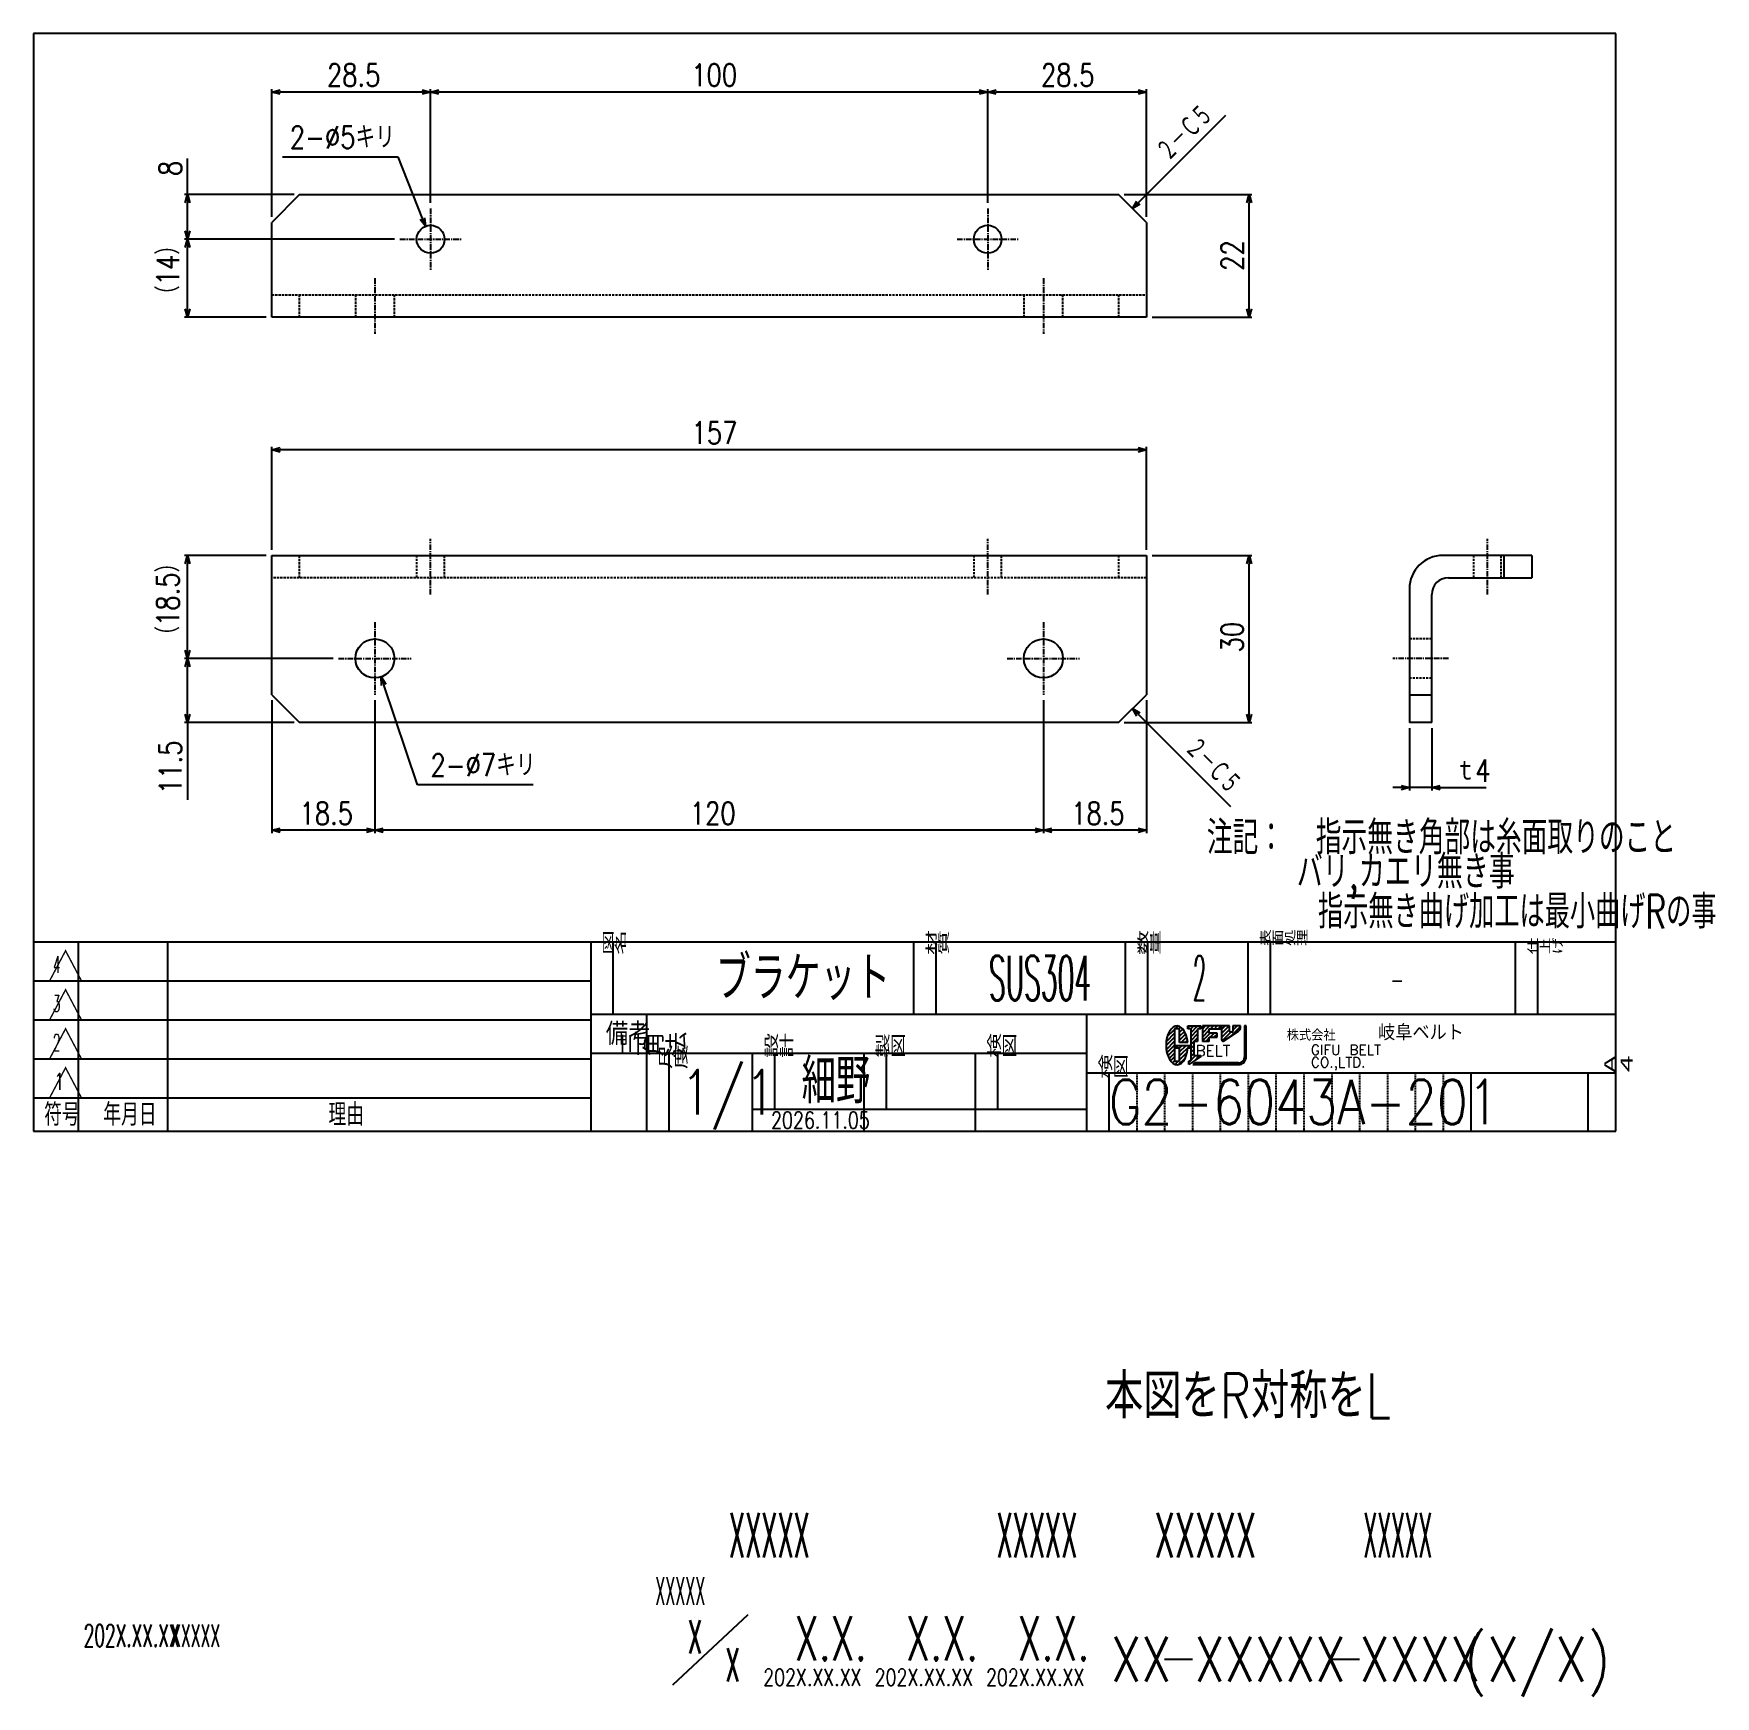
# Model space of a CAD drawing. Extents: x -43 to 259, y -175 to 124.
import ezdxf

# ---------------------------------------------------------------- set-up
doc = ezdxf.new("R2010")
doc.units = 0
doc.header["$LTSCALE"] = 0.031436
for name, pattern in [('CENTER', [50.8, 31.75, -6.35, 6.35, -6.35]), ('DASHED', [19.05, 12.7, -6.35]), ('HIDDEN', [9.525, 6.35, -3.175])]:
    doc.linetypes.add(name, pattern=pattern)
doc.layers.get('0').update_dxf_attribs({"linetype": 'CONTINUOUS'})
doc.layers.get('DEFPOINTS').update_dxf_attribs({"linetype": 'CONTINUOUS'})
doc.layers.add('NOLAYERNAME_001', color=7, linetype='CONTINUOUS')
doc.styles.add('_STANDARD', font='txt', dxfattribs={"bigfont": '@extfont2'})
doc.styles.get("Standard").update_dxf_attribs({"font": 'txt', "bigfont": 'extfont2'})
doc.dimstyles.get("Standard").update_dxf_attribs({"dimtxt": 2.5, "dimasz": 2.5, "dimexe": 1.25, "dimexo": 0.625, "dimtad": 1, "dimcen": 2.5, "dimazin": 3, "dimtfac": 1, "dimtmove": 0, "dimatfit": 3})

# ---------------------------------------------------------------- blocks, each defined once
blk = doc.blocks.new('_OPEN30')
at = {"color": 0, "linetype": 'BYBLOCK'}
for p, q in [((-1, 0.267949), (0, 0)), ((0, 0), (-1, -0.267949)), ((0, 0), (-1, 0))]:
    blk.add_line(p, q, dxfattribs=at)
blk = doc.blocks.new('*D14')
at = {"layer": 'DEFPOINTS', "color": 0}
for p in [(0, 5), (18.5, 5), (0, -19.33)]:
    blk.add_point(p, dxfattribs=at)
at = {"layer": 'NOLAYERNAME_001', "color": 0, "linetype": 'CONTINUOUS'}
for p, q in [((0, 4), (0, -19.83)), ((18.5, 4), (18.5, -19.83)), ((17, -19.33), (1.5, -19.33))]:
    blk.add_line(p, q, dxfattribs=at)
at = {"layer": 'NOLAYERNAME_001', "color": 0, "xscale": 1.5, "yscale": 1.5, "zscale": 1.5, "rotation": 180}
blk.add_blockref('_OPEN30', (0, -19.33), dxfattribs=at)
at = {"layer": 'NOLAYERNAME_001', "color": 0, "xscale": 1.5, "yscale": 1.5, "zscale": 1.5}
blk.add_blockref('_OPEN30', (18.5, -19.33), dxfattribs=at)
at = {"layer": 'NOLAYERNAME_001', "color": 104, "linetype": 'CONTINUOUS', "width": 0.8}
blk.add_text('18.5', height=4, dxfattribs=at).set_placement((4.98, -18.29))
blk = doc.blocks.new('*D15')
at = {"layer": 'DEFPOINTS', "color": 0}
for p in [(18.5, 5), (138.5, 5), (18.5, -19.33)]:
    blk.add_point(p, dxfattribs=at)
at = {"layer": 'NOLAYERNAME_001', "color": 0, "linetype": 'CONTINUOUS'}
for p, q in [((18.5, 4), (18.5, -19.83)), ((138.5, 4), (138.5, -19.83)), ((137, -19.33), (20, -19.33))]:
    blk.add_line(p, q, dxfattribs=at)
at = {"layer": 'NOLAYERNAME_001', "color": 0, "xscale": 1.5, "yscale": 1.5, "zscale": 1.5, "rotation": 180}
blk.add_blockref('_OPEN30', (18.5, -19.33), dxfattribs=at)
at = {"layer": 'NOLAYERNAME_001', "color": 0, "xscale": 1.5, "yscale": 1.5, "zscale": 1.5}
blk.add_blockref('_OPEN30', (138.5, -19.33), dxfattribs=at)
at = {"layer": 'NOLAYERNAME_001', "color": 104, "linetype": 'CONTINUOUS', "width": 0.8}
blk.add_text('120', height=4, dxfattribs=at).set_placement((75.03, -18.29))
blk = doc.blocks.new('*D16')
at = {"layer": 'DEFPOINTS', "color": 0}
for p in [(138.5, 5), (157, 5), (138.5, -19.33)]:
    blk.add_point(p, dxfattribs=at)
at = {"layer": 'NOLAYERNAME_001', "color": 0, "linetype": 'CONTINUOUS'}
for p, q in [((138.5, 4), (138.5, -19.83)), ((157, 4), (157, -19.83)), ((155.5, -19.33), (140, -19.33))]:
    blk.add_line(p, q, dxfattribs=at)
at = {"layer": 'NOLAYERNAME_001', "color": 0, "xscale": 1.5, "yscale": 1.5, "zscale": 1.5, "rotation": 180}
blk.add_blockref('_OPEN30', (138.5, -19.33), dxfattribs=at)
at = {"layer": 'NOLAYERNAME_001', "color": 0, "xscale": 1.5, "yscale": 1.5, "zscale": 1.5}
blk.add_blockref('_OPEN30', (157, -19.33), dxfattribs=at)
at = {"layer": 'NOLAYERNAME_001', "color": 104, "linetype": 'CONTINUOUS', "width": 0.8}
blk.add_text('18.5', height=4, dxfattribs=at).set_placement((143.48, -18.29))
blk = doc.blocks.new('*D17')
at = {"layer": 'DEFPOINTS', "color": 0}
for p in [(157, 30), (175.43, 30), (152, 0)]:
    blk.add_point(p, dxfattribs=at)
at = {"layer": 'NOLAYERNAME_001', "color": 0, "linetype": 'CONTINUOUS'}
for p, q in [((158, 30), (175.93, 30)), ((175.43, 1.5), (175.43, 28.5)), ((153, 0), (175.93, 0))]:
    blk.add_line(p, q, dxfattribs=at)
at = {"layer": 'NOLAYERNAME_001', "color": 0, "xscale": 1.5, "yscale": 1.5, "zscale": 1.5}
for p, rotation in [((175.43, 30), 90), ((175.43, 0), 270)]:
    blk.add_blockref('_OPEN30', p, dxfattribs=dict(at, rotation=rotation))
at = {"layer": 'NOLAYERNAME_001', "color": 104, "linetype": 'CONTINUOUS', "width": 0.8}
blk.add_text('30', height=4, rotation=90, dxfattribs=at).set_placement((174.39, 12.6))
blk = doc.blocks.new('*D18')
at = {"layer": 'DEFPOINTS', "color": 0}
for p in [(0, 48.96), (0, 30), (157, 30)]:
    blk.add_point(p, dxfattribs=at)
at = {"layer": 'NOLAYERNAME_001', "color": 0, "linetype": 'CONTINUOUS'}
for p, q in [((0, 31), (0, 49.46)), ((155.5, 48.96), (1.5, 48.96)), ((157, 31), (157, 49.46))]:
    blk.add_line(p, q, dxfattribs=at)
at = {"layer": 'NOLAYERNAME_001', "color": 0, "xscale": 1.5, "yscale": 1.5, "zscale": 1.5, "rotation": 180}
blk.add_blockref('_OPEN30', (0, 48.96), dxfattribs=at)
at = {"layer": 'NOLAYERNAME_001', "color": 0, "xscale": 1.5, "yscale": 1.5, "zscale": 1.5}
blk.add_blockref('_OPEN30', (157, 48.96), dxfattribs=at)
at = {"layer": 'NOLAYERNAME_001', "color": 104, "linetype": 'CONTINUOUS', "width": 0.8}
blk.add_text('157', height=4, dxfattribs=at).set_placement((75.35, 50))
blk = doc.blocks.new('DIM_0001')
at = {"layer": 'NOLAYERNAME_001', "color": 1, "linetype": 'CONTINUOUS'}
blk.add_line((0, 17.59), (17.59, 0), dxfattribs=at)
blk.add_lwpolyline([(0.78, 16.25), (0, 17.59), (1.34, 16.82)], dxfattribs=at)
at = {"layer": 'NOLAYERNAME_001', "color": 104, "linetype": 'CONTINUOUS', "width": 0.666667}
blk.add_text('２－Ｃ５', height=4, rotation=315, dxfattribs=at).set_placement((8.9, 10.11))
blk = doc.blocks.new('*D20')
at = {"layer": 'DEFPOINTS', "color": 0}
for p in [(-15.14, 30), (0, 30), (12, 11.5)]:
    blk.add_point(p, dxfattribs=at)
at = {"layer": 'NOLAYERNAME_001', "color": 0, "linetype": 'CONTINUOUS'}
for p, q in [((-1, 30), (-15.64, 30)), ((-15.14, 13), (-15.14, 28.5)), ((11, 11.5), (-15.64, 11.5))]:
    blk.add_line(p, q, dxfattribs=at)
at = {"layer": 'NOLAYERNAME_001', "color": 0, "xscale": 1.5, "yscale": 1.5, "zscale": 1.5}
for p, rotation in [((-15.14, 30), 90), ((-15.14, 11.5), 270)]:
    blk.add_blockref('_OPEN30', p, dxfattribs=dict(at, rotation=rotation))
at = {"layer": 'NOLAYERNAME_001', "color": 104, "linetype": 'CONTINUOUS', "width": 0.8}
blk.add_text('（18.5）', height=4, rotation=90, dxfattribs=at).set_placement((-16.64, 13.82))
blk = doc.blocks.new('*D21')
at = {"layer": 'DEFPOINTS', "color": 0}
for p in [(-15.14, 11.5), (12, 11.5), (5, 0)]:
    blk.add_point(p, dxfattribs=at)
at = {"layer": 'NOLAYERNAME_001', "color": 0, "linetype": 'CONTINUOUS'}
for p, q in [((11, 11.5), (-15.64, 11.5)), ((-15.14, 1.5), (-15.14, 10)), ((4, 0), (-15.64, 0)), ((-15.14, 0), (-15.14, -13.86))]:
    blk.add_line(p, q, dxfattribs=at)
at = {"layer": 'NOLAYERNAME_001', "color": 0, "xscale": 1.5, "yscale": 1.5, "zscale": 1.5}
for p, rotation in [((-15.14, 11.5), 90), ((-15.14, 0), 270)]:
    blk.add_blockref('_OPEN30', p, dxfattribs=dict(at, rotation=rotation))
at = {"layer": 'NOLAYERNAME_001', "color": 104, "linetype": 'CONTINUOUS', "width": 0.8}
blk.add_text('11.5', height=4, rotation=90, dxfattribs=at).set_placement((-16.19, -12.83))
blk = doc.blocks.new('*D23')
at = {"layer": 'DEFPOINTS', "color": 0}
for p in [(17.38, 14.82), (19.62, 8.18)]:
    blk.add_point(p, dxfattribs=at)
at = {"layer": 'NOLAYERNAME_001', "color": 0, "linetype": 'CONTINUOUS'}
for p, q in [((26.16, -11.18), (20.1, 6.76)), ((46.89, -11.18), (26.16, -11.18))]:
    blk.add_line(p, q, dxfattribs=at)
at = {"layer": 'NOLAYERNAME_001', "color": 0, "xscale": 1.5, "yscale": 1.5, "zscale": 1.5, "rotation": 108.6627704387763}
blk.add_blockref('_OPEN30', (19.62, 8.18), dxfattribs=at)
at = {"layer": 'NOLAYERNAME_001', "color": 104, "linetype": 'CONTINUOUS', "width": 0.8}
blk.add_text('2-∅7キリ', height=4, dxfattribs=at).set_placement((28.49, -9.64))
blk = doc.blocks.new('JZB_0007')
at = {"layer": 'NOLAYERNAME_001', "color": 1, "linetype": 'CENTER'}
blk.add_line((2.5, 0), (2.5, 10), dxfattribs=at)
at = {"layer": 'NOLAYERNAME_001', "color": 8, "linetype": 'DASHED'}
for p, q in [((0, 7), (0, 3)), ((5, 3), (5, 7))]:
    blk.add_line(p, q, dxfattribs=at)
blk = doc.blocks.new('JZB_0008')
at = {"layer": 'NOLAYERNAME_001', "color": 1, "linetype": 'CENTER'}
blk.add_line((2.5, 0), (2.5, 10), dxfattribs=at)
at = {"layer": 'NOLAYERNAME_001', "color": 8, "linetype": 'DASHED'}
for p, q in [((0, 7), (0, 3)), ((5, 3), (5, 7))]:
    blk.add_line(p, q, dxfattribs=at)
blk = doc.blocks.new('JZB_0009')
at = {"layer": 'NOLAYERNAME_001', "color": 1, "linetype": 'CENTER'}
for p, q in [((6.5, 13), (6.5, 0)), ((0, 6.5), (13, 6.5))]:
    blk.add_line(p, q, dxfattribs=at)
at = {"layer": 'NOLAYERNAME_001', "color": 8, "linetype": 'CONTINUOUS'}
blk.add_circle((6.5, 6.5), 3.5, dxfattribs=at)
blk = doc.blocks.new('JZB_0010')
at = {"layer": 'NOLAYERNAME_001', "color": 1, "linetype": 'CENTER'}
for p, q in [((6.5, 13), (6.5, 0)), ((0, 6.5), (13, 6.5))]:
    blk.add_line(p, q, dxfattribs=at)
at = {"layer": 'NOLAYERNAME_001', "color": 8, "linetype": 'CONTINUOUS'}
blk.add_circle((6.5, 6.5), 3.5, dxfattribs=at)
blk = doc.blocks.new('*D24')
at = {"layer": 'DEFPOINTS', "color": 0}
for p in [(152, 94.75), (175.43, 94.75), (157, 72.75)]:
    blk.add_point(p, dxfattribs=at)
at = {"layer": 'NOLAYERNAME_001', "color": 0, "linetype": 'CONTINUOUS'}
for p, q in [((153, 94.75), (175.93, 94.75)), ((175.43, 74.25), (175.43, 93.25)), ((158, 72.75), (175.93, 72.75))]:
    blk.add_line(p, q, dxfattribs=at)
at = {"layer": 'NOLAYERNAME_001', "color": 0, "xscale": 1.5, "yscale": 1.5, "zscale": 1.5}
for p, rotation in [((175.43, 94.75), 90), ((175.43, 72.75), 270)]:
    blk.add_blockref('_OPEN30', p, dxfattribs=dict(at, rotation=rotation))
at = {"layer": 'NOLAYERNAME_001', "color": 104, "linetype": 'CONTINUOUS', "width": 0.8}
blk.add_text('22', height=4, rotation=90, dxfattribs=at).set_placement((174.39, 81.08))
blk = doc.blocks.new('*D25')
at = {"layer": 'DEFPOINTS', "color": 0}
for p in [(0, 113.16), (28.5, 92.25), (0, 89.75)]:
    blk.add_point(p, dxfattribs=at)
at = {"layer": 'NOLAYERNAME_001', "color": 0, "linetype": 'CONTINUOUS'}
for p, q in [((0, 90.75), (0, 113.66)), ((27, 113.16), (1.5, 113.16)), ((28.5, 93.25), (28.5, 113.66))]:
    blk.add_line(p, q, dxfattribs=at)
at = {"layer": 'NOLAYERNAME_001', "color": 0, "xscale": 1.5, "yscale": 1.5, "zscale": 1.5, "rotation": 180}
blk.add_blockref('_OPEN30', (0, 113.16), dxfattribs=at)
at = {"layer": 'NOLAYERNAME_001', "color": 0, "xscale": 1.5, "yscale": 1.5, "zscale": 1.5}
blk.add_blockref('_OPEN30', (28.5, 113.16), dxfattribs=at)
at = {"layer": 'NOLAYERNAME_001', "color": 104, "linetype": 'CONTINUOUS', "width": 0.8}
blk.add_text('28.5', height=4, dxfattribs=at).set_placement((9.9, 114.21))
blk = doc.blocks.new('*D26')
at = {"layer": 'DEFPOINTS', "color": 0}
for p in [(128.5, 113.16), (128.5, 92.25), (157, 89.75)]:
    blk.add_point(p, dxfattribs=at)
at = {"layer": 'NOLAYERNAME_001', "color": 0, "linetype": 'CONTINUOUS'}
for p, q in [((128.5, 93.25), (128.5, 113.66)), ((155.5, 113.16), (130, 113.16)), ((157, 90.75), (157, 113.66))]:
    blk.add_line(p, q, dxfattribs=at)
at = {"layer": 'NOLAYERNAME_001', "color": 0, "xscale": 1.5, "yscale": 1.5, "zscale": 1.5, "rotation": 180}
blk.add_blockref('_OPEN30', (128.5, 113.16), dxfattribs=at)
at = {"layer": 'NOLAYERNAME_001', "color": 0, "xscale": 1.5, "yscale": 1.5, "zscale": 1.5}
blk.add_blockref('_OPEN30', (157, 113.16), dxfattribs=at)
at = {"layer": 'NOLAYERNAME_001', "color": 104, "linetype": 'CONTINUOUS', "width": 0.8}
blk.add_text('28.5', height=4, dxfattribs=at).set_placement((138.07, 114.21))
blk = doc.blocks.new('DIM_0002')
at = {"layer": 'NOLAYERNAME_001', "color": 1, "linetype": 'CONTINUOUS'}
blk.add_line((0, 0), (16.76, 16.76), dxfattribs=at)
blk.add_lwpolyline([(1.34, 0.78), (0, 0), (0.78, 1.34)], dxfattribs=at)
at = {"layer": 'NOLAYERNAME_001', "color": 104, "linetype": 'CONTINUOUS', "width": 0.666667}
blk.add_text('２－Ｃ５', height=4, rotation=45, dxfattribs=at).set_placement((6.65, 8.06))
blk = doc.blocks.new('*D28')
at = {"layer": 'DEFPOINTS', "color": 0}
for p in [(-15.14, 86.75), (23, 86.75), (0, 72.75)]:
    blk.add_point(p, dxfattribs=at)
at = {"layer": 'NOLAYERNAME_001', "color": 0, "linetype": 'CONTINUOUS'}
for p, q in [((22, 86.75), (-15.64, 86.75)), ((-15.14, 74.25), (-15.14, 85.25)), ((-1, 72.75), (-15.64, 72.75))]:
    blk.add_line(p, q, dxfattribs=at)
at = {"layer": 'NOLAYERNAME_001', "color": 0, "xscale": 1.5, "yscale": 1.5, "zscale": 1.5}
for p, rotation in [((-15.14, 86.75), 90), ((-15.14, 72.75), 270)]:
    blk.add_blockref('_OPEN30', p, dxfattribs=dict(at, rotation=rotation))
at = {"layer": 'NOLAYERNAME_001', "color": 104, "linetype": 'CONTINUOUS', "width": 0.8}
blk.add_text('（14）', height=4, rotation=90, dxfattribs=at).set_placement((-16.64, 74.95))
blk = doc.blocks.new('*D29')
at = {"layer": 'DEFPOINTS', "color": 0}
for p in [(-15.14, 94.75), (5, 94.75), (23, 86.75)]:
    blk.add_point(p, dxfattribs=at)
at = {"layer": 'NOLAYERNAME_001', "color": 0, "linetype": 'CONTINUOUS'}
for p, q in [((-15.14, 94.75), (-15.14, 101.26)), ((4, 94.75), (-15.64, 94.75)), ((-15.14, 88.25), (-15.14, 93.25)), ((22, 86.75), (-15.64, 86.75))]:
    blk.add_line(p, q, dxfattribs=at)
at = {"layer": 'NOLAYERNAME_001', "color": 0, "xscale": 1.5, "yscale": 1.5, "zscale": 1.5}
for p, rotation in [((-15.14, 94.75), 90), ((-15.14, 86.75), 270)]:
    blk.add_blockref('_OPEN30', p, dxfattribs=dict(at, rotation=rotation))
at = {"layer": 'NOLAYERNAME_001', "color": 104, "linetype": 'CONTINUOUS', "width": 0.8}
blk.add_text('8', height=4, rotation=90, dxfattribs=at).set_placement((-16.19, 98.09))
blk = doc.blocks.new('*D30')
at = {"layer": 'DEFPOINTS', "color": 0}
for p in [(28.5, 113.16), (28.5, 92.25), (128.5, 92.25)]:
    blk.add_point(p, dxfattribs=at)
at = {"layer": 'NOLAYERNAME_001', "color": 0, "linetype": 'CONTINUOUS'}
for p, q in [((28.5, 93.25), (28.5, 113.66)), ((127, 113.16), (30, 113.16)), ((128.5, 93.25), (128.5, 113.66))]:
    blk.add_line(p, q, dxfattribs=at)
at = {"layer": 'NOLAYERNAME_001', "color": 0, "xscale": 1.5, "yscale": 1.5, "zscale": 1.5, "rotation": 180}
blk.add_blockref('_OPEN30', (28.5, 113.16), dxfattribs=at)
at = {"layer": 'NOLAYERNAME_001', "color": 0, "xscale": 1.5, "yscale": 1.5, "zscale": 1.5}
blk.add_blockref('_OPEN30', (128.5, 113.16), dxfattribs=at)
at = {"layer": 'NOLAYERNAME_001', "color": 104, "linetype": 'CONTINUOUS', "width": 0.8}
blk.add_text('100', height=4, dxfattribs=at).set_placement((75.3, 114.21))
blk = doc.blocks.new('*D31')
at = {"layer": 'DEFPOINTS', "color": 0}
for p in [(27.58, 89.07), (29.42, 84.42)]:
    blk.add_point(p, dxfattribs=at)
at = {"layer": 'NOLAYERNAME_001', "color": 0, "linetype": 'CONTINUOUS'}
for p, q in [((1.9, 101.52), (22.64, 101.52)), ((22.64, 101.52), (27.02, 90.47))]:
    blk.add_line(p, q, dxfattribs=at)
at = {"layer": 'NOLAYERNAME_001', "color": 0, "xscale": 1.5, "yscale": 1.5, "zscale": 1.5, "rotation": 291.6483877326598}
blk.add_blockref('_OPEN30', (27.58, 89.07), dxfattribs=at)
at = {"layer": 'NOLAYERNAME_001', "color": 104, "linetype": 'CONTINUOUS', "width": 0.8}
blk.add_text('2-∅5キリ', height=4, dxfattribs=at).set_placement((3.24, 103.05))
blk = doc.blocks.new('JZB_0003')
at = {"layer": 'NOLAYERNAME_001', "color": 1, "linetype": 'CENTER'}
for p, q in [((5.5, 11), (5.5, 0)), ((0, 5.5), (11, 5.5))]:
    blk.add_line(p, q, dxfattribs=at)
at = {"layer": 'NOLAYERNAME_001', "color": 8, "linetype": 'CONTINUOUS'}
blk.add_circle((5.5, 5.5), 2.5, dxfattribs=at)
blk = doc.blocks.new('JZB_0004')
at = {"layer": 'NOLAYERNAME_001', "color": 1, "linetype": 'CENTER'}
for p, q in [((5.5, 11), (5.5, 0)), ((0, 5.5), (11, 5.5))]:
    blk.add_line(p, q, dxfattribs=at)
at = {"layer": 'NOLAYERNAME_001', "color": 8, "linetype": 'CONTINUOUS'}
blk.add_circle((5.5, 5.5), 2.5, dxfattribs=at)
blk = doc.blocks.new('JZB_0005')
at = {"layer": 'NOLAYERNAME_001', "color": 1, "linetype": 'CENTER'}
blk.add_line((3.5, 10), (3.5, 0), dxfattribs=at)
at = {"layer": 'NOLAYERNAME_001', "color": 8, "linetype": 'DASHED'}
for p, q in [((0, 7), (0, 3)), ((7, 3), (7, 7))]:
    blk.add_line(p, q, dxfattribs=at)
blk = doc.blocks.new('JZB_0006')
at = {"layer": 'NOLAYERNAME_001', "color": 1, "linetype": 'CENTER'}
blk.add_line((3.5, 10), (3.5, 0), dxfattribs=at)
at = {"layer": 'NOLAYERNAME_001', "color": 8, "linetype": 'DASHED'}
for p, q in [((0, 7), (0, 3)), ((7, 3), (7, 7))]:
    blk.add_line(p, q, dxfattribs=at)
blk = doc.blocks.new('*D32')
at = {"layer": 'DEFPOINTS', "color": 0}
for p in [(204.2, 0), (208.2, 0), (204.2, -11.67)]:
    blk.add_point(p, dxfattribs=at)
at = {"layer": 'NOLAYERNAME_001', "color": 0, "linetype": 'CONTINUOUS'}
for p, q in [((204.2, -1), (204.2, -12.17)), ((208.2, -1), (208.2, -12.17)), ((202.7, -11.67), (201.2, -11.67)), ((208.2, -11.67), (204.2, -11.67)), ((208.2, -11.67), (217.99, -11.67)), ((209.7, -11.67), (211.2, -11.67))]:
    blk.add_line(p, q, dxfattribs=at)
at = {"layer": 'NOLAYERNAME_001', "color": 0, "xscale": 1.5, "yscale": 1.5, "zscale": 1.5}
blk.add_blockref('_OPEN30', (204.2, -11.67), dxfattribs=at)
at = {"layer": 'NOLAYERNAME_001', "color": 0, "xscale": 1.5, "yscale": 1.5, "zscale": 1.5, "rotation": 180}
blk.add_blockref('_OPEN30', (208.2, -11.67), dxfattribs=at)
at = {"layer": 'NOLAYERNAME_001', "color": 104, "linetype": 'CONTINUOUS', "width": 0.8}
blk.add_text('ｔ4', height=4, dxfattribs=at).set_placement((212.5, -10.61))
blk = doc.blocks.new('JZB_0011')
at = {"layer": 'NOLAYERNAME_001', "color": 1, "linetype": 'CENTER'}
blk.add_line((2.5, 0), (2.5, 10), dxfattribs=at)
at = {"layer": 'NOLAYERNAME_001', "color": 8, "linetype": 'DASHED'}
for p, q in [((0, 7), (0, 3)), ((5, 3), (5, 7))]:
    blk.add_line(p, q, dxfattribs=at)
blk = doc.blocks.new('JZB_0012')
at = {"layer": 'NOLAYERNAME_001', "color": 8, "linetype": 'DASHED'}
for p, q in [((7, 7), (3, 7)), ((3, 0), (7, 0))]:
    blk.add_line(p, q, dxfattribs=at)
at = {"layer": 'NOLAYERNAME_001', "color": 1, "linetype": 'CENTER'}
blk.add_line((10, 3.5), (0, 3.5), dxfattribs=at)
blk = doc.blocks.new('JZB_0001')
at = {"layer": 'NOLAYERNAME_001', "color": 104, "linetype": 'CONTINUOUS'}
for s, height, width, p in [('ブラケット', 8, 0.711111, (11.97, 23)), ('SUS304', 8, 0.438857, (60.97, 23)), ('2', 8, 0.35, (97.57, 23)), ('-', 8, 0.27, (133.03, 23)), ('-', 5, 0.315, (0, 14.5)), ('細野', 8, 0.7, (27.35, 4.5)), ('1/1', 8, 0.801784, (5.65, 2.5)), ('G2-6043A-201', 8, 0.813489, (82.5, 0.75)), ('2026.11.05', 3, 0.766131, (21.86, 0))]:
    blk.add_text(s, height=height, dxfattribs=dict(at, width=width)).set_placement(p)
blk = doc.blocks.new('*X33')
at = {"layer": 'NOLAYERNAME_001', "color": 3, "linetype": 'CONTINUOUS'}
for s, p in [('GIFU BELT', (229.61, 113.06)), ('CO.,LTD.', (229.61, 110.81))]:
    blk.add_text(s, height=1.8, dxfattribs=at).set_placement(p)
blk = doc.blocks.new('JZB_0002')
at = {"layer": 'NOLAYERNAME_001', "color": 5, "linetype": 'CONTINUOUS'}
for p, q in [((284.35, 296.33), (0.35, 296.33)), ((0.35, 296.33), (0.35, 99.33)), ((284.35, 99.33), (284.35, 296.33)), ((0.35, 133.33), (284.35, 133.33)), ((8.35, 133.33), (8.35, 99.33)), ((24.35, 133.33), (24.35, 99.33)), ((100.35, 133.33), (100.35, 99.33)), ((104.35, 120.33), (104.35, 133.33)), ((158.35, 120.33), (158.35, 133.33)), ((162.35, 120.33), (162.35, 133.33)), ((196.35, 120.33), (196.35, 133.33)), ((200.35, 120.33), (200.35, 133.33)), ((218.35, 120.33), (218.35, 133.33)), ((222.35, 120.33), (222.35, 133.33)), ((266.35, 120.33), (266.35, 133.33)), ((270.35, 120.33), (270.35, 133.33)), ((0.35, 126.33), (100.35, 126.33)), ((0.35, 119.33), (100.35, 119.33)), ((100.35, 120.33), (284.35, 120.33)), ((110.35, 120.33), (110.35, 99.33)), ((189.35, 120.33), (189.35, 99.33)), ((0.35, 112.33), (100.35, 112.33)), ((100.35, 113.33), (189.35, 113.33)), ((114.35, 113.33), (114.35, 99.33)), ((129.35, 113.33), (129.35, 99.33)), ((133.35, 113.33), (133.35, 103.33)), ((149.35, 113.33), (149.35, 99.33)), ((153.35, 113.33), (153.35, 103.33)), ((169.35, 113.33), (169.35, 99.33)), ((173.35, 113.33), (173.35, 103.33)), ((189.35, 109.83), (284.35, 109.83)), ((193.35, 109.83), (193.35, 99.33)), ((258.35, 109.83), (258.35, 99.33)), ((279.35, 109.83), (279.35, 99.33)), ((0.35, 105.33), (100.35, 105.33)), ((129.35, 103.33), (189.35, 103.33)), ((0.35, 99.33), (284.35, 99.33)), ((115.09, 0), (128.62, 12.6)), ((203.35, 4.58), (208.35, 4.58)), ((233.35, 4.58), (238.35, 4.58))]:
    blk.add_line(p, q, dxfattribs=at)
at = {"layer": 'NOLAYERNAME_001', "color": 13, "linetype": 'CONTINUOUS'}
for p, q in [((205.22, 117.7), (205.74, 118.22)), ((205.93, 117.7), (206.24, 118.01)), ((207.53, 118.23), (209.89, 118.23)), ((207.53, 117.7), (207.53, 118.23)), ((207.53, 117.89), (207.87, 118.23)), ((208.05, 117.7), (208.58, 118.23)), ((208.12, 117.06), (209.28, 118.23)), ((209.46, 117.7), (209.89, 118.13)), ((209.89, 118.23), (209.89, 117.7)), ((210.14, 118.23), (210.14, 115.43)), ((213.6, 118.23), (210.14, 118.23)), ((210.14, 116.96), (211.41, 118.23)), ((210.14, 117.67), (210.7, 118.23)), ((211.58, 117.7), (212.11, 118.23)), ((212.29, 117.7), (212.82, 118.23)), ((213, 117.7), (213.53, 118.23)), ((213.6, 118.23), (213.6, 115.74)), ((215.01, 118.23), (213.6, 118.23)), ((213.6, 118.23), (213.6, 117.7)), ((213.6, 117.7), (213.6, 118.23)), ((213.6, 117.7), (213.6, 118.23)), ((213.6, 116.89), (214.94, 118.23)), ((213.6, 117.59), (214.23, 118.23)), ((215.01, 117.29), (215.01, 118.23)), ((215.2, 116.37), (216.98, 118.15)), ((215.6, 118.23), (215.6, 117.29)), ((215.6, 117.47), (216.36, 118.23)), ((215.6, 118.18), (215.65, 118.23)), ((216.98, 118.23), (215.6, 118.23)), ((216.98, 117.99), (216.98, 118.23)), ((217.71, 118.23), (217.71, 112.7)), ((218.01, 118.23), (217.71, 118.23)), ((217.71, 118.17), (217.77, 118.23)), ((217.71, 117.46), (218.01, 117.76)), ((218.01, 112.66), (218.01, 118.23)), ((203.63, 114.7), (205.14, 116.21)), ((203.67, 115.45), (205.14, 116.92)), ((203.68, 114.04), (205.14, 115.5)), ((203.78, 113.43), (205.14, 114.8)), ((203.84, 116.32), (205.14, 117.63)), ((205.14, 117.7), (205.14, 111.9)), ((206.04, 117.7), (205.14, 117.7)), ((205.34, 114.75), (208.05, 114.75)), ((205.34, 114.23), (205.34, 114.75)), ((205.34, 114.28), (205.81, 114.75)), ((205.99, 114.23), (206.51, 114.75)), ((206.04, 115.28), (206.04, 117.7)), ((206.04, 117.1), (206.62, 117.68)), ((206.04, 116.39), (206.92, 117.27)), ((206.04, 115.69), (207.15, 116.8)), ((207.52, 115.28), (206.04, 115.28)), ((206.04, 112.86), (207.93, 114.75)), ((206.04, 113.57), (207.22, 114.75)), ((206.33, 115.28), (207.33, 116.28)), ((207.04, 115.28), (207.46, 115.69)), ((208.12, 117.7), (207.53, 117.7)), ((208.05, 114.75), (208.05, 114.23)), ((208.12, 112.18), (208.12, 117.7)), ((208.12, 116.35), (209.28, 117.52)), ((208.12, 115.65), (209.28, 116.81)), ((208.12, 114.94), (208.6, 115.43)), ((208.12, 114.23), (208.6, 114.72)), ((208.6, 115.43), (208.6, 112.92)), ((209.28, 115.43), (208.6, 115.43)), ((208.61, 115.43), (209.28, 116.1)), ((209.89, 117.7), (209.28, 117.7)), ((209.28, 117.7), (209.28, 115.43)), ((210.14, 116.25), (211.37, 117.49)), ((210.14, 115.55), (211.53, 116.94)), ((211.37, 115.43), (210.14, 115.43)), ((210.73, 115.43), (211.37, 116.08)), ((211.37, 117.7), (213.6, 117.7)), ((211.37, 116.94), (211.37, 117.7)), ((212.79, 116.94), (211.37, 116.94)), ((211.37, 116.21), (212.79, 116.21)), ((211.37, 115.43), (211.37, 116.21)), ((211.51, 116.21), (212.24, 116.94)), ((212.22, 116.21), (212.79, 116.78)), ((212.79, 116.21), (212.79, 116.94)), ((213.6, 116.18), (215.01, 117.6)), ((213.68, 115.56), (215.26, 117.13)), ((213.97, 115.54), (216.63, 117.33)), ((215.44, 117.13), (215.17, 117.13)), ((217.71, 116.75), (218.01, 117.05)), ((217.71, 116.05), (218.01, 116.35)), ((217.71, 115.34), (218.01, 115.64)), ((217.71, 114.63), (218.01, 114.93)), ((203.94, 112.89), (205.14, 114.09)), ((204.16, 112.39), (205.14, 113.38)), ((204.43, 111.96), (205.14, 112.68)), ((204.78, 111.6), (205.14, 111.97)), ((205.14, 111.9), (206.04, 111.9)), ((205.23, 111.34), (205.79, 111.9)), ((206.04, 114.23), (205.34, 114.23)), ((205.94, 111.35), (207.05, 112.46)), ((206.04, 111.9), (206.04, 114.23)), ((206.04, 112.15), (207.41, 113.53)), ((208.05, 114.23), (207.52, 114.23)), ((207.7, 111.7), (208.92, 112.92)), ((209.89, 112.77), (207.7, 111.3)), ((207.7, 111.9), (208.12, 112.18)), ((207.7, 111.3), (207.7, 111.9)), ((208.12, 113.53), (208.6, 114.01)), ((208.12, 112.82), (208.6, 113.3)), ((208.6, 112.92), (209.28, 112.92)), ((208.64, 111.93), (209.63, 112.92)), ((209.28, 112.92), (209.89, 112.92)), ((209.89, 112.92), (209.89, 112.77)), ((217.56, 111.66), (217.65, 111.75)), ((217.69, 112.49), (218.01, 112.81)), ((217.71, 113.93), (218.01, 114.23)), ((217.71, 113.22), (218.01, 113.52)), ((208.89, 111.6), (208.44, 111.3)), ((208.44, 111.3), (216.65, 111.3)), ((208.72, 111.3), (209.02, 111.6)), ((216.61, 111.6), (208.89, 111.6)), ((209.42, 111.3), (209.72, 111.6)), ((210.13, 111.3), (210.43, 111.6)), ((210.84, 111.3), (211.14, 111.6)), ((211.55, 111.3), (211.85, 111.6)), ((212.25, 111.3), (212.55, 111.6)), ((212.96, 111.3), (213.26, 111.6)), ((213.67, 111.3), (213.97, 111.6)), ((214.37, 111.3), (214.67, 111.6)), ((215.08, 111.3), (215.38, 111.6)), ((215.79, 111.3), (216.09, 111.6)), ((216.5, 111.3), (216.82, 111.62))]:
    blk.add_line(p, q, dxfattribs=at)
at = {"layer": 'NOLAYERNAME_001', "color": 5, "linetype": 'HIDDEN'}
for p, q in [((198.35, 109.83), (198.35, 99.33)), ((203.35, 109.83), (203.35, 99.33)), ((208.35, 109.83), (208.35, 99.33)), ((213.35, 109.83), (213.35, 99.33)), ((218.35, 109.83), (218.35, 99.33)), ((223.35, 109.83), (223.35, 99.33)), ((228.35, 109.83), (228.35, 99.33)), ((233.35, 109.83), (233.35, 99.33)), ((238.35, 109.83), (238.35, 99.33)), ((243.35, 109.83), (243.35, 99.33)), ((248.35, 109.83), (248.35, 99.33)), ((253.35, 109.83), (253.35, 99.33))]:
    blk.add_line(p, q, dxfattribs=at)
at = {"layer": 'NOLAYERNAME_001', "color": 13, "linetype": 'CONTINUOUS'}
blk.add_lwpolyline([(207.52, 115.28), (207.42, 115.95), (207.25, 116.57), (207.01, 117.12), (206.72, 117.58), (206.38, 117.92), (206.01, 118.14), (205.63, 118.23), (205.24, 118.18), (204.87, 117.99), (204.52, 117.67), (204.21, 117.24), (203.96, 116.71), (203.78, 116.1), (203.66, 115.44), (203.63, 114.75), (203.66, 114.06), (203.78, 113.4), (203.97, 112.79), (204.22, 112.26), (204.52, 111.83), (204.87, 111.51), (205.24, 111.33), (205.63, 111.27), (206.02, 111.36), (206.39, 111.58), (206.72, 111.93), (207.02, 112.38), (207.25, 112.94), (207.42, 113.56), (207.52, 114.23)], dxfattribs=at)
for centre, radius, start, end in [((216.18, 117.99), 0.8, 303.9226, 0), ((213.84, 115.74), 0.24, 180, 314.8253), ((215.17, 117.29), 0.16, 180, 270), ((215.44, 117.29), 0.16, 270, 0), ((216.61, 112.7), 1.1, 270, 0), ((216.65, 112.66), 1.36, 270, 0)]:
    blk.add_arc(centre, radius, start, end, dxfattribs=at)
at = {"layer": 'NOLAYERNAME_001', "color": 3}
blk.add_blockref('*X33', (0, 0), dxfattribs=at)
at = {"layer": 'NOLAYERNAME_001', "color": 3, "style": '_STANDARD'}
for s, height, width, p in [('図名', 3.75, 0.533333, (102.35, 131.15)), ('材質', 3.75, 0.533333, (160.35, 131.15)), ('数量', 3.75, 0.533333, (198.35, 131.15)), ('表面処理', 2.5, 0.8, (220.35, 132.71)), ('仕上げ', 2.5, 0.8, (268.35, 131.21)), ('尺度', 3.75, 0.666667, (112.35, 110.65)), ('設計', 3.75, 0.666667, (131.35, 112.65)), ('製図', 3.75, 0.666667, (151.35, 112.65)), ('検図', 3.75, 0.666667, (171.35, 112.65)), ('検図', 3.75, 0.666667, (191.35, 108.9)), ('Ａ４', 4, 0.666667, (281.85, 109.18))]:
    blk.add_text(s, height=height, dxfattribs=dict(at, width=width)).set_placement(p)
at = {"layer": 'NOLAYERNAME_001', "color": 1, "linetype": 'CONTINUOUS'}
for p in [(2.78, 125.48), (2.78, 118.48), (2.78, 111.48), (2.78, 104.48)]:
    blk.add_text('△', height=6, dxfattribs=at).set_placement(p)
at = {"layer": 'NOLAYERNAME_001', "color": 3, "linetype": 'CONTINUOUS'}
for s, height, width, p in [('4', 3, 0.5, (3.85, 127.75)), ('3', 3, 0.5, (3.85, 120.75)), ('備考', 4, 0.912871, (103.05, 114.83)), ('2', 3, 0.5, (3.85, 113.75)), ('1', 3, 0.75, (3.98, 106.75)), ('符号', 4, 0.724569, (2.24, 100.33)), ('年月日', 4, 0.724569, (12.85, 100.33)), ('理由', 4, 0.724569, (53.27, 100.33))]:
    blk.add_text(s, height=height, dxfattribs=dict(at, width=width)).set_placement(p)
for s, height, p in [('株式会社', 2, (225.27, 115.59)), ('岐阜ベルト', 2.8, (241.68, 115.66)), ('BELT', 2, (208.89, 112.79))]:
    blk.add_text(s, height=height, dxfattribs=at).set_placement(p)
at = {"layer": 'NOLAYERNAME_001', "color": 3, "style": '_STANDARD'}
blk.add_text('三角法', height=3.75, dxfattribs=at).set_placement((105.35, 112.9))

msp = doc.modelspace()

# ---------------------------------------------------------------- linework, layer by layer
at = {"layer": 'NOLAYERNAME_001', "color": 8, "linetype": 'CONTINUOUS'}
for p, q in [((5, 94.748), (0, 89.748)), ((5, 94.748), (152, 94.748)), ((157, 89.748), (152, 94.748)), ((0, 72.748), (0, 89.748)), ((157, 89.748), (157, 72.748)), ((157, 72.748), (0, 72.748)), ((0, 30), (157, 30)), ((0, 5), (0, 30)), ((157, 30), (157, 5)), ((226.201, 30), (210.201, 30)), ((221.201, 26), (221.201, 30)), ((226.201, 30), (226.201, 26)), ((211.201, 26), (226.201, 26)), ((204.201, 24), (204.201, 0)), ((208.201, 0), (208.201, 23)), ((0, 5), (5, 0)), ((152, 0), (157, 5)), ((204.201, 5), (208.201, 5)), ((152, 0), (5, 0)), ((208.201, 0), (204.201, 0))]:
    msp.add_line(p, q, dxfattribs=at)
at = {"layer": 'NOLAYERNAME_001', "color": 8, "linetype": 'DASHED'}
for p, q in [((0, 76.748), (157, 76.748)), ((5, 72.748), (5, 76.748)), ((152, 76.748), (152, 72.748)), ((5, 26), (5, 30)), ((152, 30), (152, 26)), ((157, 26), (0, 26))]:
    msp.add_line(p, q, dxfattribs=at)
at = {"layer": 'NOLAYERNAME_001', "color": 8, "linetype": 'CONTINUOUS'}
for centre, radius in [((210.201, 24), 6), ((211.201, 23), 3)]:
    msp.add_arc(centre, radius, 90, 180, dxfattribs=at)

# ---------------------------------------------------------------- block references
at = {"layer": 'NOLAYERNAME_001'}
for name, p in [('JZB_0002', (-43.099, -172.689)), ('JZB_0004', (23, 81.248)), ('JZB_0003', (123, 81.248)), ('JZB_0006', (15, 69.748)), ('JZB_0005', (135, 69.748)), ('JZB_0008', (26, 23)), ('JZB_0007', (126, 23)), ('JZB_0011', (215.701, 23)), ('JZB_0010', (12, 5)), ('JZB_0009', (132, 5)), ('JZB_0012', (201.201, 8)), ('JZB_0001', (67.751, -72.856))]:
    msp.add_blockref(name, p, dxfattribs=at)
at = {"layer": 'NOLAYERNAME_001', "color": 1, "linetype": 'CONTINUOUS'}
for name, p in [('DIM_0002', (154.5, 92.248)), ('DIM_0001', (154.5, -15.095))]:
    msp.add_blockref(name, p, dxfattribs=at)

# ---------------------------------------------------------------- texts
at = {"layer": 'NOLAYERNAME_001', "color": 3, "linetype": 'CONTINUOUS'}
for s, height, width, p in [('注記：', 6, 0.7, (167.833, -23.661)), ('指示無き角部は糸面取りのこと', 6, 0.7, (187.392, -23.632)), ('バリ,カエリ無き事', 6, 0.706931, (183.976, -29.79)), ('指示無き曲げ加工は最小曲げRの事', 6, 0.685263, (187.782, -36.947)), ('本図をR対称をL', 8, 0.78019, (149.562, -124.856)), ('XXXXX', 8, 0.423333, (82.042, -149.856)), ('XXXXX', 8, 0.423333, (130.042, -149.856)), ('XXXXX', 8, 0.533333, (158.429, -149.856)), ('XXXXX', 8, 0.36, (195.971, -149.856)), ('XXXXX', 5, 0.42, (68.834, -158.356)), ('202X.XX.XX', 4, 0.556863, (-33.756, -165.856)), ('XXXXX', 4, 0.513333, (-18.071, -165.856)), ('X', 6, 0.5, (74.675, -167.076)), ('X.X.', 8, 0.63, (93.841, -168.356)), ('X.X.', 8, 0.63, (113.841, -168.356)), ('X.X.', 8, 0.63, (133.841, -168.356)), ('(X/X)', 8, 0.849208, (214.042, -172.106)), ('XX', 8, 0.790569, (150.643, -172.106)), ('XXXXX', 8, 0.790569, (165.643, -172.106)), ('XXXX', 8, 0.790569, (195.251, -172.106)), ('X', 6, 0.5, (81.412, -172.118)), ('202X.XX.XX', 3, 0.763121, (88.208, -172.856)), ('202X.XX.XX', 3, 0.763121, (108.208, -172.856)), ('202X.XX.XX', 3, 0.763121, (128.208, -172.856))]:
    msp.add_text(s, height=height, dxfattribs=dict(at, width=width)).set_placement(p)

# ---------------------------------------------------------------- dimensions: what is measured, and where the dimension line sits
at = {"layer": 'NOLAYERNAME_001', "color": 1, "linetype": 'CONTINUOUS'}
for base, p1, p2, angle, text, picture, middle in [((0, 113.164), (28.5, 92.248), (0, 89.748), 180, '\\W0.800000;<>', '*D25', (14.698, 113.164)), ((28.5, 113.164), (128.5, 92.248), (28.5, 92.248), 180, '\\W0.800000;<>', '*D30', (78.5, 113.164)), ((128.5, 113.164), (157, 89.748), (128.5, 92.248), 180, '\\W0.800000;<>', '*D26', (142.873, 113.164)), ((-15.143, 94.748), (23, 86.748), (5, 94.748), 90, '\\W0.800000;<>', '*D29', (-15.143, 99.158)), ((175.434, 94.748), (157, 72.748), (152, 94.748), 90, '\\W0.800000;<>', '*D24', (175.434, 83.748)), ((-15.143, 86.748), (0, 72.748), (23, 86.748), 90, '\\W0.800000;（<>', '*D28', (-15.143, 79.748)), ((0, 48.956), (157, 30), (0, 30), 180, '\\W0.800000;<>', '*D18', (79.085, 48.956)), ((-15.143, 30), (12, 11.5), (0, 30), 90, '\\W0.800000;（<>', '*D20', (-15.143, 20.75)), ((175.434, 30), (152, 0), (157, 30), 90, '\\W0.800000;<>', '*D17', (175.434, 15)), ((-15.143, 11.5), (5, 0), (12, 11.5), 90, '\\W0.800000;<>', '*D21', (-15.143, -9.098)), ((0, -19.327), (18.5, 5), (0, 5), 180, '\\W0.800000;<>', '*D14', (9.25, -19.327)), ((18.5, -19.327), (138.5, 5), (18.5, 5), 180, '\\W0.800000;<>', '*D15', (78.5, -19.327)), ((138.5, -19.327), (157, 5), (138.5, 5), 180, '\\W0.800000;<>', '*D16', (147.75, -19.327)), ((204.201, -11.672), (208.201, 0), (204.201, 0), 180, '\\W0.800000;<>', '*D32', (214.901, -11.672))]:
    dim = msp.add_linear_dim(base=base, p1=p1, p2=p2, angle=angle, text=text, dimstyle='Standard', dxfattribs=at)
    dim.commit()
    dim.dimension.update_dxf_attribs({"geometry": picture, "text_midpoint": middle, "dimtype": 160})
for p1, p2, picture, middle in [((29.422, 84.425), (27.578, 89.072), '*D31', (11.771, 101.517)), ((17.38, 14.816), (19.62, 8.184), '*D23', (37.027, -11.178))]:
    dim = msp.add_diameter_dim_2p(p1=p1, p2=p2, text='\\W0.800000;<>', dimstyle='Standard', dxfattribs=at)
    dim.commit()
    dim.dimension.update_dxf_attribs({"geometry": picture, "text_midpoint": middle, "dimtype": 163})

doc.saveas('drawing.dxf')
